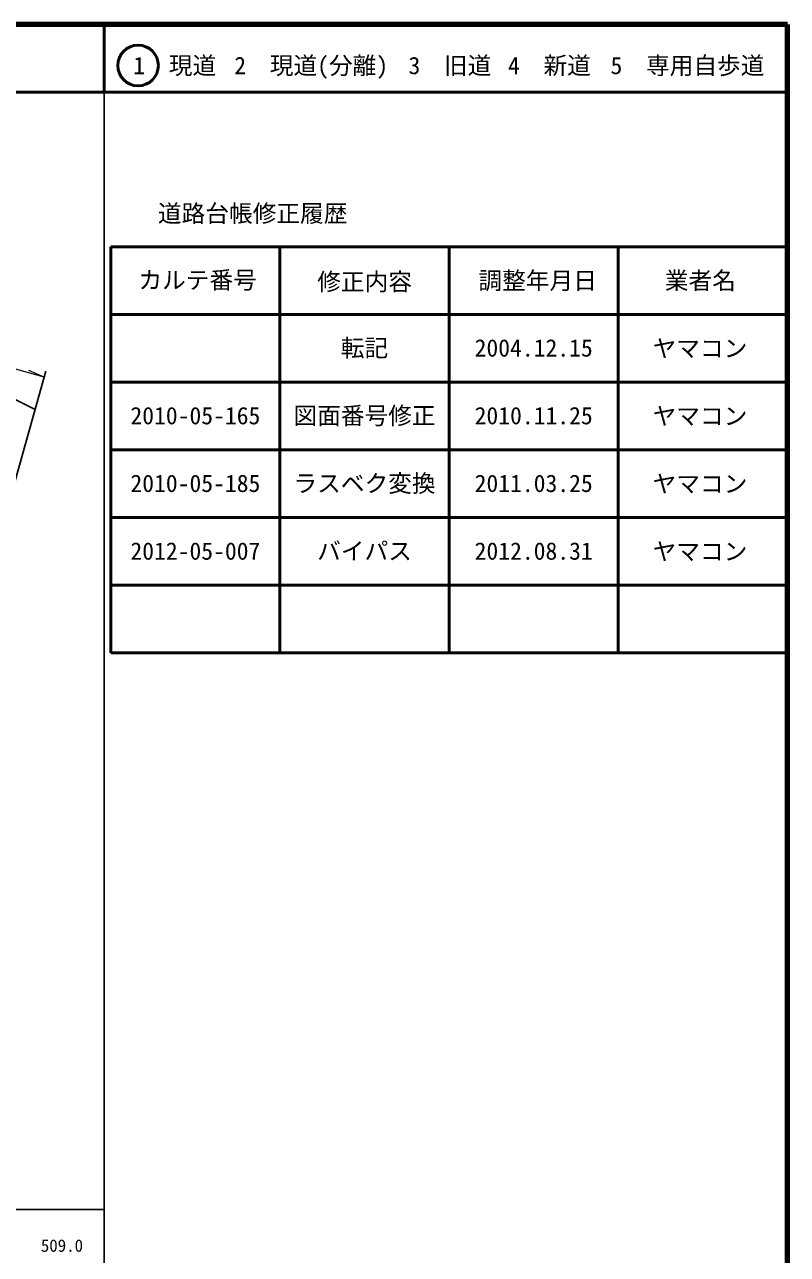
# Model space of a CAD drawing. Units: millimetres at full size, sheet at 1:1000; details may follow other scales. Extents: x 40000 to 680000, y 20000 to 380000.
# Drawn here: x 567258 to 680000, y 198357 to 380000 of the extents above; entities that cross this region are included whole.
import ezdxf
from ezdxf.enums import TextEntityAlignment as Align

# ---------------------------------------------------------------- set-up
doc = ezdxf.new("R2010")
doc.units = ezdxf.units.MM
doc.header["$LTSCALE"] = 1000
for name, color, linetype, lineweight in [('M-BGD', 7, 'Continuous', 25), ('M-BMK-OTRS', 5, 'Continuous', 25), ('M-STR-HTXT', 7, 'Continuous', 13), ('M-TTL', 2, 'Continuous', 140), ('M-TTL-BAND', 7, 'Continuous', 25), ('M-TTL-FRAM', 2, 'Continuous', 50), ('M-TTL-LINE', 7, 'Continuous', 50)]:
    doc.layers.add(name, color=color, linetype=linetype, lineweight=lineweight)
doc.layers.add('M-TTL-TXT', color=7, linetype='Continuous')
doc.styles.add('ＭＳ ゴシック', font='')
doc.styles.get('ＭＳ ゴシック').set_extended_font_data('MS Gothic')

msp = doc.modelspace()

# ---------------------------------------------------------------- linework, layer by layer
at = {"layer": 'M-BGD'}
msp.add_line((560308, 327425), (568811, 323128), dxfattribs=at)
at = {"layer": 'M-BMK-OTRS'}
msp.add_line((555689, 276476), (570408, 328808), dxfattribs=at)
at = {"layer": 'M-STR-HTXT'}
msp.add_line((570154, 327905), (567906, 328891), dxfattribs=at)
msp.add_lwpolyline([(570154, 327905), (537603, 337047), (513909, 343698), (502525, 345511), (495226, 346058), (484592, 346458), (478944, 346318), (466710, 345392), (457158, 343809), (450291, 342305), (444816, 340831), (435034, 337739), (429731, 335670), (424495, 333447), (418783, 330753), (407166, 324549), (394429, 317708), (372675, 306024), (363410, 301152), (360591, 299873), (354763, 297376), (350085, 295610), (345395, 294036)], dxfattribs=at)
at = {"layer": 'M-TTL'}
for p, q in [((680000, 380000), (40000, 380000)), ((680000, 20000), (680000, 380000))]:
    msp.add_line(p, q, dxfattribs=at)
at = {"layer": 'M-TTL-BAND'}
for p, q in [((579000, 20000), (579000, 370000)), ((40000, 205000), (579000, 205000))]:
    msp.add_line(p, q, dxfattribs=at)
at = {"layer": 'M-TTL-FRAM'}
for p, q in [((580000, 347197), (580000, 287197)), ((580000, 347197), (680000, 347197)), ((580000, 287197), (680000, 287197))]:
    msp.add_line(p, q, dxfattribs=at)
at = {"layer": 'M-TTL-LINE'}
for p, q in [((579000, 380000), (579000, 370000)), ((40000, 370000), (680000, 370000)), ((605000, 347197), (605000, 287197)), ((630000, 347197), (630000, 287197)), ((655000, 347197), (655000, 287197)), ((580000, 337197), (680000, 337197)), ((580000, 327197), (680000, 327197)), ((580000, 317197), (680000, 317197)), ((580000, 307197), (680000, 307197)), ((580000, 297197), (680000, 297197))]:
    msp.add_line(p, q, dxfattribs=at)
msp.add_circle((584031, 373958), 3000, dxfattribs=at)

# ---------------------------------------------------------------- texts
at = {"layer": 'M-TTL-BAND', "style": 'ＭＳ ゴシック'}
msp.add_text('509.0', height=1833, dxfattribs=at).set_placement((572781, 198195), align=Align.BOTTOM_CENTER)
at = {"layer": 'M-TTL-TXT', "style": 'ＭＳ ゴシック'}
for s, p in [('1\u3000現道', (589448, 373958)), ('2\u3000現道(分離)', (609619, 373958)), ('3\u3000旧道', (630121, 373958)), ('4\u3000新道', (644824, 373958)), ('5\u3000専用自歩道', (665228, 373958)), ('道路台帳修正履歴', (600968, 352113)), ('カルテ番号', (592839, 342277)), ('修正内容', (617509, 342023)), ('調整年月日', (643089, 342197)), ('業者名', (667134, 342197)), ('転記', (617500, 332245)), ('2004.12.15', (642500, 332245)), ('ヤマコン', (667077, 332189)), ('2010-05-165', (592500, 322245)), ('図面番号修正', (617500, 322245)), ('2010.11.25', (642500, 322245)), ('ヤマコン', (667077, 322189)), ('2010-05-185', (592500, 312245)), ('ラスベク変換', (617500, 312245)), ('2011.03.25', (642500, 312245)), ('ヤマコン', (667077, 312189)), ('2012-05-007', (592500, 302245)), ('バイパス', (617500, 302245)), ('2012.08.31', (642500, 302245)), ('ヤマコン', (667077, 302189))]:
    msp.add_text(s, height=2566, dxfattribs=at).set_placement(p, align=Align.MIDDLE_CENTER)

doc.saveas('drawing.dxf')
